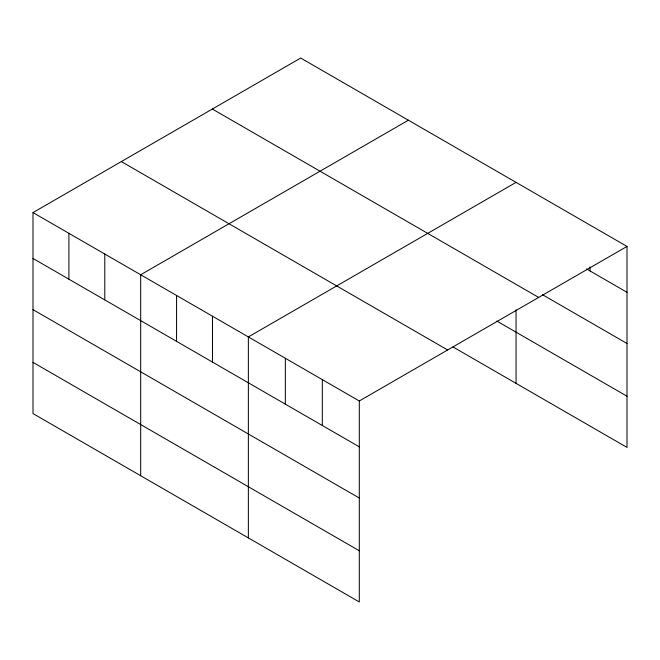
<?xml version="1.0" encoding="UTF-8"?>
<svg xmlns="http://www.w3.org/2000/svg" width="660" height="660" viewBox="0 0 660 660"><rect width="100%" height="100%" fill="white"/><g stroke="black" fill="none" stroke-linecap="round" stroke-linejoin="round"><path stroke-width="0.99" d="M359.304 498.036L359.304 400.983L33 212.586L33 413.572L359.304 601.961L359.304 498.036L33 309.647M453.024 346.962L627 447.414L627 246.427L300.696 58.039L33 212.586M408.375 120.202L140.679 274.758L140.679 475.744M516.054 182.374L248.358 336.93L248.358 537.908M359.304 400.983L627 246.427M586.501 268.917L627 292.298M542.47 294.682L627 343.489M212.355 109.04L538.659 297.429M496.798 321.049L627 396.223M121.341 161.584L447.645 349.981M33 258.456L359.304 446.853M33 362.381L359.304 550.778M590.015 266.871L590.015 270.947M516.054 309.862L516.054 383.361M322.327 379.632L322.327 425.502M285.343 358.281L285.343 404.151M212.471 316.206L212.471 362.076M176.575 295.482L176.575 341.352M104.783 254.034L104.783 299.904M68.896 233.31L68.896 279.18"/></g></svg>
